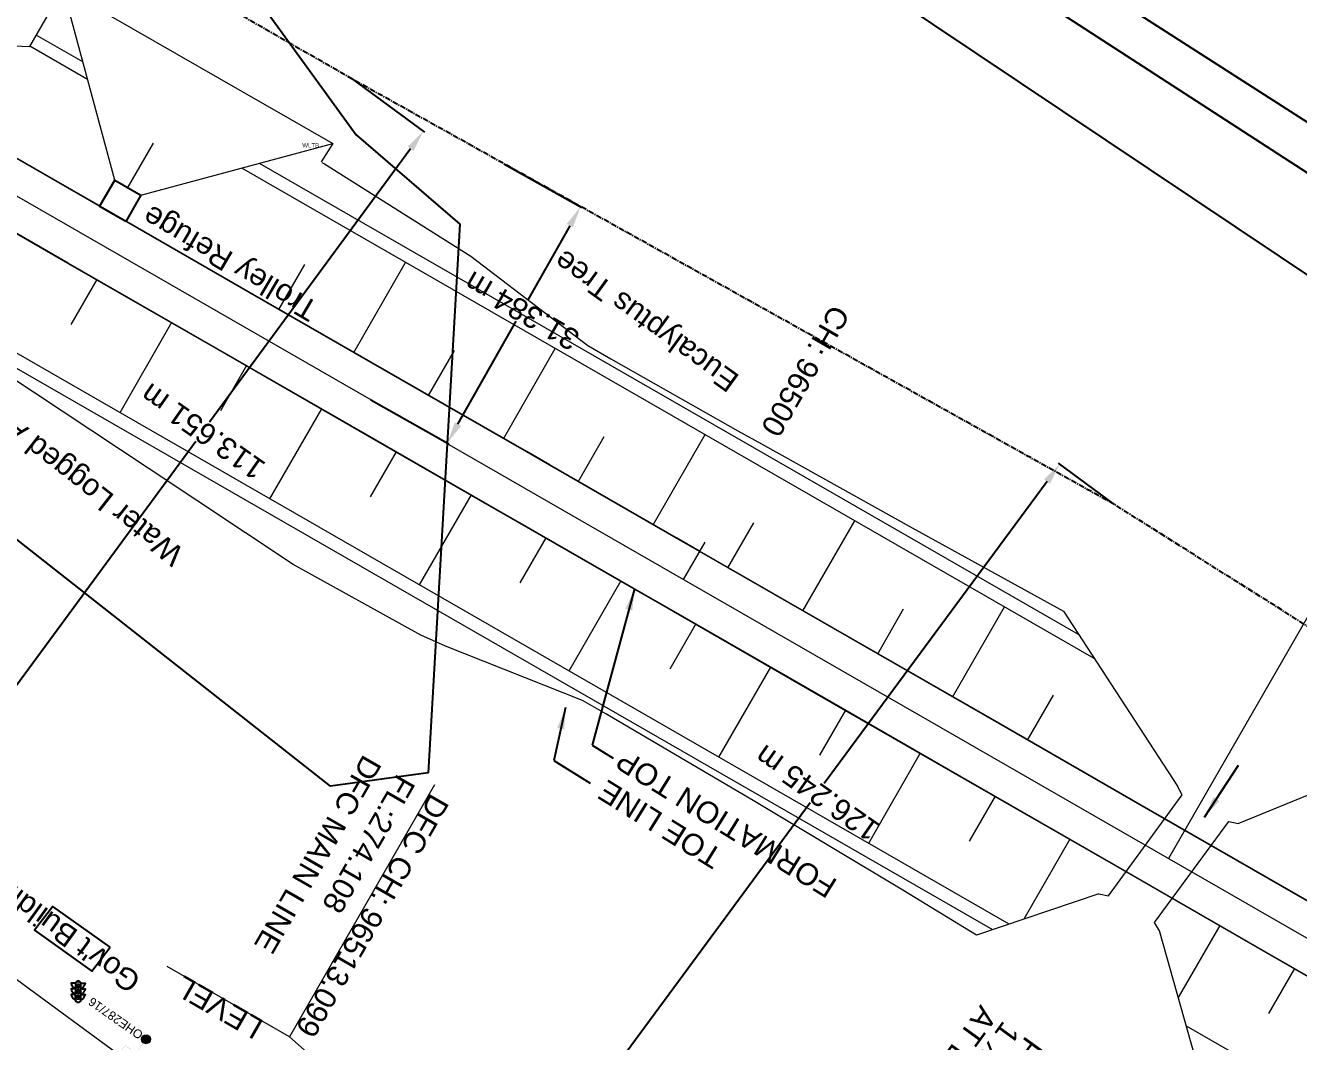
# Model space of a CAD drawing. Header units: metres. Extents: x 644418 to 1306172, y 3366650 to 6747308.
# Drawn here: x 654876.7 to 655024.1, y 3372318.4 to 3372436.1 of the extents above; entities that cross this region are included whole.
import ezdxf
from ezdxf.enums import TextEntityAlignment as Align

# ---------------------------------------------------------------- set-up
doc = ezdxf.new("R2010")
doc.units = ezdxf.units.M
doc.header["$MEASUREMENT"] = 0
doc.linetypes.add('CENTER', pattern=[2, 1.25, -0.25, 0.25, -0.25])
doc.layers.get('Defpoints').update_dxf_attribs({"lineweight": 0})
for name, color, linetype, lineweight in [('BOUNDARY DIMENTION', 10, 'Continuous', 0), ('BRIDGE DETAILS PLAN', 7, 'Continuous', 0), ('CANAL BOTTOM', 5, 'Continuous', 0), ('Existing IR Track', 143, 'Continuous', 0), ('OHE MAST', 8, 'Continuous', 0), ('OHE MAST TEXT', 8, 'Continuous', 0), ('Proposed Chainage', 10, 'Continuous', 0), ('PROPOSED DFCC TOE LINE', 239, 'Continuous', 0), ('PROPOSED DFCC TOE SLOPES', 239, 'Continuous', 0), ('PROPOSED DFCC TRACK', 1, 'Continuous', 0), ('PROPOSED GRADES IN PLAN', 10, 'Continuous', 0)]:
    doc.layers.add(name, color=color, linetype=linetype, lineweight=lineweight)
for name, color, linetype in [('DFCC Boundary', 6, 'CENTER'), ('GOVT_BUILDING', 251, 'Continuous'), ('PROPOSED DFCC FORMATION LINE', 187, 'Continuous'), ('PROPOSED FORMATION LINE - PLAN', 187, 'Continuous'), ('Side Details', 251, 'Continuous'), ('SIGNAL_POST', 8, 'Continuous'), ('SUB_ROAD_EDGE', 34, 'Continuous'), ('TOPO_TEXT', 251, 'Continuous'), ('Trolley Refuse', 10, 'Continuous'), ('WATE_LOGGED_AREA', 5, 'Continuous'), ('WATER_LOGGED_AREA', 5, 'Continuous')]:
    doc.layers.add(name, color=color, linetype=linetype)
doc.styles.get("Standard").update_dxf_attribs({"font": 'arial.ttf'})
doc.styles.add('Style-Arial', font='arial.ttf')
doc.dimstyles.new('DIM', dxfattribs={"dimtxt": 2.5, "dimasz": 2.5, "dimexe": 0.18, "dimexo": 0.0625, "dimgap": 0.09, "dimtad": 0, "dimtih": 1, "dimtoh": 1, "dimdec": 3, "dimzin": 0, "dimdsep": 46, "dimtxsty": 'Standard', "dimcen": 0.09, "dimadec": 0, "dimazin": 0, "dimtfac": 1, "dimtdec": 3, "dimtofl": 0, "dimtmove": 0, "dimatfit": 3, "dimfxl": 1, "dimtolj": 1, "dimtzin": 0, "dimarcsym": 0})
doc.dimstyles.new('ISO-25', dxfattribs={"dimtxt": 2.5, "dimasz": 2.5, "dimexe": 1.25, "dimexo": 0.625, "dimtad": 1, "dimtxsty": 'Standard', "dimcen": 2.5, "dimadec": 0, "dimazin": 0, "dimtfac": 1, "dimtmove": 0, "dimatfit": 3, "dimfxl": 1, "dimarcsym": 0})

# ---------------------------------------------------------------- blocks, each defined once
blk = doc.blocks.new('SIG')
for color, points in [(1, [(-0.22, 0.42, 0.180295), (-0.01, 0.33, -0.00255), (0.01, 0.33, -0.00255), (0.02, 0.33, 0.180295), (0.23, 0.42, -0.002654), (0.25, 0.44, 0.184495), (0.33, 0.65, 1.000001), (-0.32, 0.65, 0.184495), (-0.24, 0.44, -0.002654)]), (2, [(0.23, -0.23, -0.002654), (0.25, -0.21, 0.184495), (0.33, 0.01, 1.000001), (-0.32, 0.01, 0.184495), (-0.24, -0.21, -0.002654), (-0.22, -0.23, 0.180295), (-0.01, -0.32, -0.00255), (0.01, -0.32, -0.00255), (0.02, -0.32, 0.180295)]), (3, [(0.23, -0.88, -0.002654), (0.25, -0.86, 0.184495), (0.33, -0.64, 1.000001), (-0.32, -0.64, 0.184495), (-0.24, -0.86, -0.002654), (-0.22, -0.88, 0.395599)])]:
    blk.add_hatch(color=color).paths.add_polyline_path(points)
for p, q in [((-0.31, 0.98), (-0.32, -0.9)), ((0.33, -0.9), (0.32, 0.98))]:
    blk.add_line(p, q)
for points in [[(-0.31, 0.98), (-0.81, 0.98, 0.198758), (-0.42, 0.41, 0.003814), (-0.31, 0.39, 0.003814)], [(-0.31, 0.33), (-0.81, 0.33, 0.198758), (-0.42, -0.23, 0.003727), (-0.32, -0.26, 0.003727)], [(0.32, 0.98), (0.82, 0.98, -0.198758), (0.44, 0.41, -0.003814), (0.32, 0.39, -0.003814)], [(0.32, 0.33), (0.82, 0.33, -0.198758), (0.44, -0.23, -0.003727), (0.33, -0.26, -0.003727)], [(-0.32, -0.32), (-0.81, -0.32, 0.198758), (-0.42, -0.88, 0.003639), (-0.32, -0.9)], [(0.33, -0.32), (0.82, -0.32, -0.198758), (0.44, -0.88, -0.003639), (0.33, -0.9)]]:
    blk.add_lwpolyline(points, format="xyb")
for centre, radius, start, end in [((0.01, 0.91), 0.324, 12.4049, 167.5951), ((0.01, 0.81), 0.357, 27.7578, 152.2422), ((0.01, -0.9), 0.324, 181.4572, 358.5428)]:
    blk.add_arc(centre, radius, start, end)
blk = doc.blocks.new('OHE MAST')
h = blk.add_hatch(color=256)
edge = h.paths.add_edge_path()
edge.add_arc((0, 0), 0.514, 0, 360)
at = {"const_width": 0.01, "flags": 128}
for points in [[(1.5, 3.5), (1.5, 2), (-1.5, 2), (-1.5, 3.5)], [(0, 2), (0, 0)]]:
    blk.add_lwpolyline(points, dxfattribs=at)
blk.add_circle((0, 0), 0.514)
blk = doc.blocks.new('*D1636')
at = {"layer": 'BOUNDARY DIMENTION', "color": 0, "lineweight": -2, "transparency": 16777216}
for p, q in [((654932.09, 3372420.13), (654941.12, 3372415.04)), ((654939.73, 3372412.95), (654934.84, 3372404.27)), ((654926.78, 3372389.97), (654933.5, 3372401.89)), ((654916.69, 3372392.79), (654925.71, 3372387.7))]:
    blk.add_line(p, q, dxfattribs=at)
at = {"layer": 'BOUNDARY DIMENTION', "color": 0, "transparency": 16777216}
for points in [[(654939.37, 3372413.16), (654940.09, 3372412.75), (654940.96, 3372415.13)], [(654926.42, 3372390.17), (654927.14, 3372389.76), (654925.55, 3372387.79)]]:
    blk.add_solid(points, dxfattribs=at)
at = {"layer": 'Defpoints', "color": 0, "transparency": 16777216}
for p in [(654932.04, 3372420.16), (654940.96, 3372415.13), (654916.63, 3372392.82)]:
    blk.add_point(p, dxfattribs=at)
at = {"layer": 'BOUNDARY DIMENTION', "color": 0, "transparency": 16777216, "insert": (654934.17, 3372403.08), "char_height": 2.5, "attachment_point": 5, "rotation": 150}
blk.add_mtext('\\A1;31.384 m', dxfattribs=at)
blk = doc.blocks.new('*D1841')
at = {"layer": 'Defpoints', "color": 0, "linetype": 'Continuous', "ltscale": 0.5, "transparency": 16777216}
for p in [(654914.51, 3372429.95), (654847.22, 3372338.35), (654855.49, 3372332.28)]:
    blk.add_point(p, dxfattribs=at)
at = {"layer": 'DFCC Boundary', "color": 0, "linetype": 'Continuous', "lineweight": -2, "ltscale": 0.5, "transparency": 16777216}
for p, q in [((654914.56, 3372429.91), (654922.92, 3372423.77)), ((654921.29, 3372421.86), (654898.03, 3372390.2)), ((654856.97, 3372334.3), (654896.41, 3372387.99)), ((654847.28, 3372338.32), (654855.63, 3372332.18))]:
    blk.add_line(p, q, dxfattribs=at)
at = {"layer": 'DFCC Boundary', "color": 0, "linetype": 'Continuous', "ltscale": 0.5, "transparency": 16777216}
for points in [[(654920.96, 3372422.11), (654921.63, 3372421.61), (654922.77, 3372423.88)], [(654856.63, 3372334.54), (654857.31, 3372334.05), (654855.49, 3372332.28)]]:
    blk.add_solid(points, dxfattribs=at)
at = {"layer": 'DFCC Boundary', "color": 0, "linetype": 'Continuous', "ltscale": 0.5, "transparency": 16777216, "insert": (654897.22, 3372389.1), "char_height": 2.5, "attachment_point": 5, "rotation": 145}
blk.add_mtext('\\A1;113.651 m', dxfattribs=at)
blk = doc.blocks.new('*D1843')
at = {"layer": 'Defpoints', "color": 0, "linetype": 'Continuous', "ltscale": 0.5, "transparency": 16777216}
for p in [(655087.35, 3372327.28), (655008.55, 3372219.83), (655018.91, 3372212.23)]:
    blk.add_point(p, dxfattribs=at)
at = {"layer": 'DFCC Boundary', "color": 0, "linetype": 'Continuous', "lineweight": -2, "ltscale": 0.5, "transparency": 16777216}
for p, q in [((655087.4, 3372327.24), (655097.85, 3372319.58)), ((655096.23, 3372317.67), (655059.17, 3372267.13)), ((655020.39, 3372214.24), (655057.55, 3372264.93)), ((655008.6, 3372219.79), (655019.05, 3372212.12))]:
    blk.add_line(p, q, dxfattribs=at)
at = {"layer": 'DFCC Boundary', "color": 0, "linetype": 'Continuous', "ltscale": 0.5, "transparency": 16777216}
for points in [[(655095.89, 3372317.91), (655096.56, 3372317.42), (655097.71, 3372319.68)], [(655020.05, 3372214.49), (655020.72, 3372214), (655018.91, 3372212.23)]]:
    blk.add_solid(points, dxfattribs=at)
at = {"layer": 'DFCC Boundary', "color": 0, "linetype": 'Continuous', "ltscale": 0.5, "transparency": 16777216, "insert": (655058.36, 3372266.03), "char_height": 2.5, "attachment_point": 5, "rotation": 145}
blk.add_mtext('\\A1;133.249 m', dxfattribs=at)
blk = doc.blocks.new('*D1846')
at = {"layer": 'Defpoints', "color": 0, "linetype": 'Continuous', "ltscale": 0.5, "transparency": 16777216}
for p in [(654996.46, 3372385.33), (655002.86, 3372380.61), (654927.94, 3372279)]:
    blk.add_point(p, dxfattribs=at)
at = {"layer": 'DFCC Boundary', "color": 0, "linetype": 'Continuous', "lineweight": -2, "ltscale": 0.5, "transparency": 16777216}
for p, q in [((655002.81, 3372380.65), (654996.32, 3372385.43)), ((654994.98, 3372383.32), (654969.18, 3372348.32)), ((654923.02, 3372285.73), (654967.55, 3372346.12)), ((654927.89, 3372279.04), (654921.4, 3372283.82))]:
    blk.add_line(p, q, dxfattribs=at)
at = {"layer": 'DFCC Boundary', "color": 0, "linetype": 'Continuous', "ltscale": 0.5, "transparency": 16777216}
for points in [[(654994.64, 3372383.56), (654995.32, 3372383.07), (654996.46, 3372385.33)], [(654922.69, 3372285.98), (654923.36, 3372285.48), (654921.54, 3372283.72)]]:
    blk.add_solid(points, dxfattribs=at)
at = {"layer": 'DFCC Boundary', "color": 0, "linetype": 'Continuous', "ltscale": 0.5, "transparency": 16777216, "insert": (654968.36, 3372347.22), "char_height": 2.5, "attachment_point": 5, "rotation": 145}
blk.add_mtext('\\A1;126.245 m', dxfattribs=at)

msp = doc.modelspace()

# ---------------------------------------------------------------- linework, layer by layer
at = {"layer": 'BRIDGE DETAILS PLAN', "color": 10, "flags": 128}
msp.add_lwpolyline([(655086.4799, 3372474.2096), (655009.0436, 3372339.6395)], dxfattribs=at)
at = {"layer": 'DFCC Boundary', "ltscale": 0.5, "flags": 128}
msp.add_lwpolyline([(655695.597, 3371812.1897), (655640.8822, 3371912.823), (655580.0449, 3371996.7158), (655509.7792, 3372062.0857), (655426.9534, 3372113.9756), (655342.6069, 3372167.9462), (655257.8854, 3372221.2222), (655173.2688, 3372275.363), (655087.3459, 3372327.2788), (655002.8598, 3372380.6107), (654914.5097, 3372429.9473), (654741.1355, 3372529.4419), (654650.033, 3372576.4159), (654568.6995, 3372626.155), (654571.9877, 3372630.6369), (654391.4686, 3372756.327), (654377.1337, 3372736.8494), (654004.4289, 3373016.6995), (654007.7887, 3373020.6424), (653690.5739, 3373253.6486), (653690.5425, 3373253.6059), (653433.8132, 3373453.1485), (653440.7668, 3373462.5592), (653208.8394, 3373636.5534), (653216.1698, 3373646.5105), (653142.1983, 3373700.8896), (653053.6963, 3373771.1122), (652994.4341, 3373810.5255), (652929.3691, 3373859.5713), (652860.9168, 3373902.1103), (652749.6028, 3373984.4705), (652631.2396, 3374070.7175), (652636.2281, 3374078.1704), (652537.912, 3374145.7283), (652392.904, 3374241.2711), (652388.7719, 3374235.6812), (652308.569, 3374304.8076), (652315.9256, 3374314.7669), (652103.9815, 3374448.7876), (652083.1937, 3374464.1943), (652072.7494, 3374471.9329), (652052.3219, 3374487.0684), (652038.1897, 3374497.5387), (652024.0173, 3374508.0388), (652009.8347, 3374518.5254), (651995.6683, 3374529), (651981.7515, 3374539.2836), (651967.8828, 3374549.5317), (651954.6903, 3374559.2866), (651941.4997, 3374569.04), (651923.9377, 3374582.0168), (651906.3215, 3374595.0337), (651892.0868, 3374605.5547), (651877.7985, 3374616.1153), (651861.6288, 3374628.0564), (651845.5071, 3374639.9619), (651829.5757, 3374651.7544), (651824.7911, 3374655.296), (651813.6747, 3374663.5244), (651797.4592, 3374675.4968), (651792.6217, 3374679.0685), (651809.3453, 3374701.6999), (651798.0335, 3374710.0518), (651782.3495, 3374721.6444), (651766.6655, 3374733.2369), (651750.5163, 3374745.1875), (651734.3118, 3374757.179), (651717.3274, 3374769.6994), (651700.4625, 3374782.1317), (651684.6001, 3374793.8578), (651668.5938, 3374805.6902), (651652.6806, 3374817.4203), (651636.8173, 3374829.1137), (651620.9269, 3374840.8662), (651604.9647, 3374852.6718), (651588.7459, 3374864.6312), (651572.5882, 3374876.5455), (651556.6943, 3374888.2868), (651540.8409, 3374899.9983), (651524.5553, 3374912.0488), (651508.2568, 3374924.109), (651492.7938, 3374935.5157), (651477.3997, 3374946.8715), (651461.3291, 3374958.7436), (651445.2311, 3374970.6359), (651429.3555, 3374982.3615), (651413.4375, 3374994.1184), (651396.6322, 3375006.522), (651379.7761, 3375018.963), (651363.6644, 3375030.8565), (651352.7728, 3375038.8965), (651331.6522, 3375054.4784), (651315.7738, 3375066.1947), (651299.7306, 3375078.0412), (651283.6239, 3375089.9346), (651273.9044, 3375097.1057), (651264.2377, 3375104.2378), (651243.4187, 3375119.6324), (651222.5077, 3375135.095), (651201.5462, 3375150.5784), (651180.4926, 3375166.1298), (651161.7365, 3375179.9701), (651143.0969, 3375193.7244), (651126.6442, 3375205.9373), (651110.0563, 3375218.2505), (651088.7204, 3375233.9244), (651067.5473, 3375249.4788), (651049.4448, 3375262.8672), (651031.0656, 3375276.4601), (651013.3004, 3375289.5618), (650995.6557, 3375302.5748), (650975.556, 3375317.4171), (650955.4878, 3375332.2363), (650948.8014, 3375337.1771), (650951.4372, 3375340.7501), (650937.0874, 3375351.3535), (650916.0918, 3375366.8677), (650897.9224, 3375380.2929), (650879.805, 3375393.6796), (650866.8386, 3375403.2309), (650853.9116, 3375412.7532), (650835.5886, 3375426.289), (650817.2946, 3375439.8035), (650797.968, 3375454.1206), (650778.7222, 3375468.3781), (650760.7655, 3375481.6337), (650742.8011, 3375494.8949), (650723.0807, 3375509.4255), (650703.3693, 3375523.9495), (650688.6613, 3375534.8372), (650673.8463, 3375545.804), (650653.7938, 3375560.6295), (650633.6894, 3375575.4932), (650612.6421, 3375591.0542), (650592.0153, 3375606.3042), (650570.0328, 3375622.5591), (650548.5001, 3375638.4814), (650530.5234, 3375651.793), (650512.3606, 3375665.2423), (650494.7465, 3375678.2665), (650476.9008, 3375691.462), (650459.2976, 3375704.4721), (650441.3132, 3375717.7633), (650427.1261, 3375728.1319), (650413.8099, 3375737.864), (650402.677, 3375746.2697), (650389.8486, 3375755.6668), (650377.7322, 3375764.5425), (650360.7275, 3375777.1141), (650343.7744, 3375789.6482), (650325.0342, 3375803.5254), (650306.3109, 3375817.39), (650287.6225, 3375831.2124), (650268.717, 3375845.1957), (650250.337, 3375858.8009), (650231.8256, 3375872.5033), (650215.4559, 3375884.6355), (650199.261, 3375896.6381), (650189.9351, 3375903.5429), (650184.6476, 3375907.4517), (650170.3331, 3375918.0338), (650153.2211, 3375930.7288), (650135.9365, 3375943.5518), (650119.2313, 3375955.9159), (650102.3769, 3375968.3905), (650085.2738, 3375981.0461), (650068.2078, 3375993.6742), (650052.7787, 3376005.1011), (650037.4384, 3376016.4621), (650022.1728, 3376027.766), (650006.9632, 3376039.0283), (649974.7512, 3376062.8762), (649961.4537, 3376072.7117), (649948.2091, 3376082.508), (649944.476, 3376085.2722), (649918.728, 3376050.5341), (649909.4316, 3376057.4177), (649896.4092, 3376067.0604), (649893.7832, 3376069.0128), (649891.1645, 3376070.9437), (649888.4639, 3376072.9569), (649875.744, 3376082.3694), (649867.5551, 3376088.4016), (649853.4118, 3376098.8745), (649839.2513, 3376109.3603), (649829.0749, 3376116.9005), (649827.2194, 3376118.2675), (649818.0867, 3376125.0366), (649808.8566, 3376131.8779), (649793.2502, 3376143.4201), (649777.6288, 3376154.9733), (649763.6321, 3376165.3144), (649749.5741, 3376175.7007), (649733.9228, 3376187.2754), (649718.3343, 3376198.8036), (649705.3241, 3376208.4391), (649692.3703, 3376218.0327), (649678.0208, 3376228.6769), (649663.5747, 3376239.3366), (649646.4625, 3376252.0623), (649634.6272, 3376260.744), (649624.9192, 3376267.9946), (649615.0208, 3376275.3876), (649599.9831, 3376286.4834), (649588.9857, 3376294.598), (649590.032, 3376296.0132), (649586.1685, 3376298.8639), (649569.3593, 3376311.3207), (649552.641, 3376323.7102), (649537.2353, 3376335.0739), (649521.9792, 3376346.327), (649506.2408, 3376358.0035), (649490.3575, 3376369.7875), (649475.7578, 3376380.5673), (649461.1933, 3376391.3211), (649445.4753, 3376402.9572), (649429.8494, 3376414.5253), (649414.4906, 3376425.9209), (649378.3483, 3376452.6365), (649368.4603, 3376459.9984), (649352.6509, 3376471.6682), (649336.6992, 3376483.4434), (649322.3941, 3376494.1037), (649307.6557, 3376505.0862), (649290.8736, 3376517.4208), (649273.972, 3376529.8435), (649258.1992, 3376541.4854), (649242.2966, 3376553.2232), (649226.5432, 3376564.8634), (649210.8826, 3376576.435), (649195.2207, 3376588.0769), (649179.5326, 3376599.7383), (649164.9134, 3376610.5118), (649150.5177, 3376621.1205), (649135.415, 3376632.3287), (649120.2337, 3376643.5954), (649107.8929, 3376652.6743), (649095.5927, 3376661.7234), (649079.5687, 3376673.5769), (649063.4846, 3376685.4748), (649046.5651, 3376697.9756), (649029.6506, 3376710.4727), (649013.3465, 3376722.5351), (648996.9805, 3376734.6431), (648980.3936, 3376746.8979), (648963.6626, 3376759.259), (648946.7453, 3376771.7643), (648929.6945, 3376784.3682), (648913.5118, 3376796.3614), (648897.2206, 3376808.435), (648876.2496, 3376823.9678), (648855.1325, 3376839.6089), (648839.3985, 3376851.2044), (648823.6596, 3376862.8037), (648806.187, 3376875.7235), (648788.7814, 3376888.5937), (648772.4766, 3376900.6763), (648756.1277, 3376912.7915), (648748.6058, 3376918.3049), (648733.321, 3376929.6306), (648718.1841, 3376940.8501), (648694.1574, 3376958.9078), (648686.9154, 3376964.1595), (648685.9321, 3376964.8321), (648667.95, 3376978.2197), (648649.3198, 3376992.1471), (648633.5557, 3377003.8368), (648617.684, 3377015.6038), (648613.3865, 3377018.7718), (648613.1308, 3377018.4261), (648605.39, 3377024.1325), (648593.439, 3377032.9404), (648576.5994, 3377045.3816), (648559.8787, 3377057.7351), (648542.9247, 3377070.3132), (648525.9483, 3377082.908), (648511.3109, 3377093.7409), (648496.5572, 3377104.6599), (648477.562, 3377118.7172), (648458.5464, 3377132.7896), (648451.3349, 3377138.2101), (648435.5918, 3377149.862), (648422.1096, 3377159.9046), (648408.3664, 3377170.0637), (648394.6863, 3377180.1761), (648381.6588, 3377189.818), (648368.6059, 3377199.4787), (648354.1188, 3377210.196), (648339.6473, 3377220.9017), (648325.8166, 3377231.1386), (648311.9735, 3377241.3853), (648297.2469, 3377252.2824), (648283.6168, 3377262.3688), (648282.6002, 3377260.9951), (648281.5015, 3377261.8082), (648268.446, 3377271.4578), (648255.3849, 3377281.1115), (648243.3023, 3377290.0413), (648231.5826, 3377298.7116), (648230.1246, 3377299.843), (648216.137, 3377310.1827), (648202.3989, 3377320.3379), (648187.9045, 3377331.0225), (648173.4524, 3377341.7035), (648159.964, 3377351.7009), (648146.3755, 3377361.7726), (648132.3698, 3377372.1252), (648118.3132, 3377382.5155), (648104.5683, 3377392.6752), (648090.8453, 3377402.8186), (648079.0331, 3377411.5788), (648067.1746, 3377420.3734), (648052.1864, 3377431.461), (648037.1291, 3377442.5999), (648023.4384, 3377452.7367), (648009.6421, 3377462.9518), (647998.5681, 3377471.1475), (647977.6651, 3377486.6371), (647970.8013, 3377491.7424), (647954.3046, 3377504.0127), (647940.5645, 3377514.1537), (647927.1436, 3377524.0583), (647912.5029, 3377534.9198), (647897.7662, 3377545.8524), (647883.3488, 3377556.5286), (647868.9785, 3377567.1699), (647855.3948, 3377577.2425), (647841.7032, 3377587.3948), (647828.8284, 3377596.8277), (647815.9828, 3377606.2395), (647798.869, 3377618.9232), (647787.996, 3377626.9816), (647769.1212, 3377640.9619), (647756.6675, 3377650.183), (647742.624, 3377660.5991), (647728.5049, 3377671.0713), (647713.635, 3377682.0926), (647698.699, 3377693.1628), (647681.9918, 3377705.517), (647665.4025, 3377717.7839), (647652.0515, 3377727.6811), (647638.8028, 3377737.5025), (647625.2604, 3377747.546), (647611.724, 3377757.585), (647601.846, 3377764.9047), (647586.5632, 3377776.2354), (647574.9107, 3377784.8659), (647552.1318, 3377801.7377), (647544.5766, 3377807.3492), (647531.2096, 3377817.2774), (647518.7824, 3377826.4783), (647506.3678, 3377835.6698), (647493.0662, 3377845.5438), (647479.7149, 3377855.4547), (647466.3541, 3377865.3556), (647452.9886, 3377875.26), (647440.1702, 3377884.755), (647427.3392, 3377894.2595), (647421.9004, 3377898.2902), (647422.4016, 3377898.9655), (647413.1507, 3377905.8213), (647398.5546, 3377916.6386), (647385.2867, 3377926.4568), (647372.1159, 3377936.2032), (647357.4127, 3377947.1112), (647351.2811, 3377951.6601), (647330.0092, 3377967.4105), (647317.4471, 3377976.6964), (647304.414, 3377986.3606), (647291.335, 3377996.0589), (647278.7541, 3378005.3917), (647266.0777, 3378014.7954), (647252.9457, 3378024.4462), (647239.9839, 3378033.9719), (647225.7512, 3378044.5255), (647211.5179, 3378055.0796), (647196.511, 3378066.208), (647181.4966, 3378077.3419), (647167.7872, 3378087.5064), (647154.0498, 3378097.6917), (647140.7668, 3378107.5414), (647127.4862, 3378117.3893), (647113.2521, 3378127.9375), (647099.0375, 3378138.4713), (647085.0268, 3378148.8592), (647070.9977, 3378159.2608), (647056.5444, 3378169.9697), (647042.0873, 3378180.6814), (647027.5624, 3378191.4464), (647013.0728, 3378202.1851), (646999.864, 3378211.9684), (646986.6741, 3378221.7376), (646973.6148, 3378231.4185), (646960.4875, 3378241.1499), (646945.7953, 3378252.0414), (646931.0256, 3378262.9902), (646930.6274, 3378263.2852), (646951.9475, 3378292.0562)], dxfattribs=at)
at = {"layer": 'Existing IR Track', "flags": 128}
msp.add_lwpolyline([(654754.1037, 3372414.8497), (654773.0735, 3372400.8919), (654783.9879, 3372392.8491), (654795.2087, 3372384.5806), (654808.6193, 3372374.7671), (654821.6928, 3372365.2025), (654834.4372, 3372355.9055), (654846.7137, 3372346.949), (654862.611, 3372335.259), (654877.7443, 3372324.1307), (654894.3501, 3372311.9253), (654909.7502, 3372300.606), (654923.4048, 3372290.5639), (654936.3891, 3372281.0149), (654944.1345, 3372275.3551), (654956.9977, 3372265.9349), (654968.2816, 3372257.6528), (654980.9211, 3372248.3148), (655003.4473, 3372231.7951), (655020.4332, 3372219.3339), (655036.6726, 3372207.4204)], dxfattribs=at)
at = {"layer": 'GOVT_BUILDING', "linetype": 'Continuous'}
msp.add_polyline3d([(654886.506, 3372329.362, 274.759), (654879.859, 3372334.1, 275.164), (654877.734, 3372331.353, 275.413), (654884.3892, 3372326.6092, 275.413)], close=True, dxfattribs=at)
at = {"layer": 'Proposed Chainage', "linetype": 'Continuous', "lineweight": 0, "flags": 128}
msp.add_lwpolyline([(654955.3536, 3372376.3033), (654952.8598, 3372371.9696)], dxfattribs=at)
at = {"layer": 'PROPOSED DFCC FORMATION LINE', "lineweight": 0, "flags": 128}
for points in [[(655041.4045, 3372325.3445), (655024.0696, 3372335.3195), (655006.7347, 3372345.2946), (654989.3999, 3372355.2697), (654972.065, 3372365.2448), (654954.7301, 3372375.2199), (654952.0437, 3372376.7658), (654937.3953, 3372385.195), (654934.7088, 3372386.7409), (654920.0604, 3372395.1701), (654902.7255, 3372405.1452), (654885.3907, 3372415.1203), (654868.0558, 3372425.0954), (654850.7209, 3372435.0704), (654833.3861, 3372445.0455), (654816.0512, 3372455.0206), (654798.7163, 3372464.9957), (654781.3815, 3372474.9708), (654764.0466, 3372484.9459)], [(655041.4294, 3372325.3878), (655024.0945, 3372335.3629), (655006.7597, 3372345.338), (654989.4248, 3372355.3131), (654972.0899, 3372365.2882), (654954.7551, 3372375.2632), (654952.0686, 3372376.8091), (654937.4202, 3372385.2383), (654934.7338, 3372386.7842), (654920.0853, 3372395.2134), (654902.7505, 3372405.1885), (654885.4156, 3372415.1636), (654868.0807, 3372425.1387), (654850.7459, 3372435.1138), (654833.411, 3372445.0889), (654816.0761, 3372455.064), (654798.7413, 3372465.0391), (654781.4064, 3372475.0141), (654764.0715, 3372484.9892)], [(655037.6389, 3372318.8005), (655020.304, 3372328.7756), (655002.9691, 3372338.7507), (654985.6343, 3372348.7258), (654968.2994, 3372358.7009), (654950.9645, 3372368.676), (654948.2781, 3372370.2219), (654933.6297, 3372378.6511), (654930.9432, 3372380.197), (654916.2948, 3372388.6262), (654898.9599, 3372398.6013), (654881.6251, 3372408.5764), (654864.2902, 3372418.5514), (654846.9553, 3372428.5265), (654829.6205, 3372438.5016), (654812.2856, 3372448.4767), (654794.9507, 3372458.4518), (654777.6159, 3372468.4269), (654760.281, 3372478.402)], [(655037.6638, 3372318.8439), (655020.3289, 3372328.819), (655002.9941, 3372338.7941), (654985.6592, 3372348.7692), (654968.3243, 3372358.7442), (654950.9895, 3372368.7193), (654948.303, 3372370.2652), (654933.6546, 3372378.6944), (654930.9682, 3372380.2403), (654916.3197, 3372388.6695), (654898.9849, 3372398.6446), (654881.65, 3372408.6197), (654864.3151, 3372418.5948), (654846.9803, 3372428.5699), (654829.6454, 3372438.545), (654812.3105, 3372448.5201), (654794.9757, 3372458.4951), (654777.6408, 3372468.4702), (654760.306, 3372478.4453)]]:
    msp.add_lwpolyline(points, dxfattribs=at)
at = {"layer": 'PROPOSED DFCC TOE LINE', "lineweight": 0, "flags": 128}
for points in [[(654877.1997, 3372433.7206), (654881.053, 3372440.4169), (654912.277, 3372422.4495), (654910.9441, 3372420.3383)], [(654887.0373, 3372418.2108), (654881.053, 3372440.4169)], [(654859.507, 3372434.4564), (654877.1997, 3372433.7206)], [(654883.339, 3372431.9341), (654877.9546, 3372435.0325)], [(654883.891, 3372429.8858), (654877.2065, 3372433.7324)], [(655000.971, 3372335.5513), (654986.8325, 3372330.7581), (654978.3049, 3372335.9888), (654961.1426, 3372346.2637), (654943.894, 3372356.3887), (654941.2087, 3372357.9366), (654925.3339, 3372364.2346), (654922.4945, 3372365.5147), (654907.7118, 3372373.7105), (654891.0142, 3372384.7931), (654874.3166, 3372395.8756), (654857.3903, 3372406.5606), (654850.6006, 3372421.8273)], [(654890.0709, 3372416.4652), (654912.277, 3372422.4495)], [(655000.4501, 3372362.8137), (654901.7459, 3372419.6115)], [(654998.6445, 3372365.5833), (654903.7942, 3372420.1635)], [(654911.015, 3372420.2565), (654911.3285, 3372420.0956), (654928.2542, 3372409.4094), (654941.8108, 3372399.0828), (654944.4948, 3372397.5327), (654959.1943, 3372389.1923), (654961.9074, 3372387.6926), (654979.3774, 3372377.9525), (654996.8865, 3372368.28), (655010.0887, 3372348.0287)], [(654990.5869, 3372332.031), (654856.1254, 3372409.4049)], [(654988.6944, 3372331.3894), (654857.1597, 3372407.079)], [(655017.1271, 3372343.7172), (655032.5061, 3372349.9807), (655049.2244, 3372338.9341), (655052.8462, 3372336.8578)], [(655181.4959, 3372231.4896), (655150.4732, 3372234.1865), (655133.2556, 3372244.3654), (655116.0078, 3372254.4919), (655098.7804, 3372264.6536), (655081.541, 3372274.7947), (655064.3128, 3372284.9551), (655047.108, 3372295.1563), (655029.8209, 3372305.2144), (655012.5276, 3372315.2617), (655007.9851, 3372331.2576)], [(655162.4287, 3372233.1472), (655011.121, 3372320.2149)]]:
    msp.add_lwpolyline(points, dxfattribs=at)
at = {"layer": 'PROPOSED DFCC TOE SLOPES', "linetype": 'Continuous', "lineweight": 0, "flags": 128}
for points in [[(654888.5292, 3372417.2947), (654891.5342, 3372422.5168)], [(654906.0369, 3372403.2397), (654909.0419, 3372408.4618)], [(654914.7044, 3372398.2521), (654920.7143, 3372408.6964)], [(654884.9614, 3372406.7142), (654881.9564, 3372401.4921)], [(654893.6288, 3372401.7267), (654887.6188, 3372391.2824)], [(654923.3718, 3372393.2646), (654926.3768, 3372398.4867)], [(654932.0392, 3372388.2771), (654938.0492, 3372398.7213)], [(654902.2963, 3372396.7391), (654899.2913, 3372391.517)], [(654910.9637, 3372391.7516), (654904.9537, 3372381.3073)], [(654949.3741, 3372378.302), (654955.3841, 3372388.7462)], [(654940.7067, 3372383.2895), (654943.7116, 3372388.5116)], [(654919.6311, 3372386.764), (654916.6261, 3372381.5419)], [(654928.2986, 3372381.7765), (654922.2886, 3372371.3322)], [(654958.0415, 3372373.3144), (654961.0465, 3372378.5365)], [(654966.709, 3372368.3269), (654972.7189, 3372378.7711)], [(654936.966, 3372376.7889), (654933.961, 3372371.5668)], [(654945.6334, 3372371.8014), (654939.6234, 3372361.3571)], [(654975.3764, 3372363.3393), (654978.3814, 3372368.5615)], [(654984.0438, 3372358.3518), (654990.0538, 3372368.796)], [(654954.3009, 3372366.8138), (654951.2959, 3372361.5917)], [(654962.9683, 3372361.8263), (654956.9583, 3372351.382)], [(654992.7112, 3372353.3642), (654995.7162, 3372358.5864)], [(654971.6357, 3372356.8388), (654968.6307, 3372351.6166)], [(654980.3032, 3372351.8512), (654974.2932, 3372341.407)], [(654988.9706, 3372346.8637), (654985.9656, 3372341.6415)], [(654997.638, 3372341.8761), (654992.3086, 3372332.6147)], [(655014.9729, 3372331.901), (655010.1718, 3372323.5575)], [(655023.6403, 3372326.9135), (655020.6353, 3372321.6914)]]:
    msp.add_lwpolyline(points, dxfattribs=at)
at = {"layer": 'PROPOSED DFCC TRACK', "color": 12, "flags": 128}
msp.add_lwpolyline([(655329.2187, 3372155.3995), (654649.5365, 3372546.5125), (654646.2862, 3372548.3829), (654643.0362, 3372550.2537), (654639.7866, 3372552.1252), (654636.5377, 3372553.9979), (654633.2896, 3372555.8721), (654630.0427, 3372557.7482), (654626.797, 3372559.6266), (654623.5529, 3372561.5076, -0.03669919), (654139.339, 3372892.2623)], format="xyb", dxfattribs=at)
at = {"layer": 'PROPOSED DFCC TRACK', "linetype": 'Continuous', "lineweight": 0, "elevation": 0.0395, "flags": 128}
msp.add_lwpolyline([(655000.971, 3372335.5513), (655002.08, 3372335.3313), (655010.6353, 3372347.0389), (655010.0887, 3372348.0287)], dxfattribs=at)
at = {"layer": 'PROPOSED DFCC TRACK', "linetype": 'Continuous', "lineweight": 0, "flags": 128}
msp.add_lwpolyline([(655007.9851, 3372331.2576), (655007.4404, 3372332.2485), (655016.0185, 3372343.9394), (655017.1271, 3372343.7172)], dxfattribs=at)
at = {"layer": 'PROPOSED GRADES IN PLAN', "linetype": 'Continuous', "lineweight": 0}
msp.add_line((654924.0489, 3372348.1656), (654907.2629, 3372318.9945), dxfattribs=at)
at = {"layer": 'PROPOSED GRADES IN PLAN', "linetype": 'Continuous', "lineweight": 0, "flags": 128}
msp.add_lwpolyline([(654921.6558, 3372306.2089), (654907.2629, 3372318.9945), (654893.1179, 3372327.134)], dxfattribs=at)
at = {"layer": 'SUB_ROAD_EDGE', "linetype": 'Continuous'}
for points in [[(655047.5575, 3372404.5115, 269.979), (654920.697, 3372486.745, 270.034)], [(655408.077, 3372156.192, 269.712), (655343.954, 3372197.907, 269.91), (655252.746, 3372256.49, 269.819), (655177.075, 3372305.53, 269.737), (654916.781, 3372479.832, 270.007)], [(654943.193, 3372477.498, 269.982), (655050.97, 3372408.392, 269.836)]]:
    msp.add_polyline3d(points, dxfattribs=at)
at = {"layer": 'Trolley Refuse'}
msp.add_lwpolyline([(654888.3253, 3372413.4316), (654885.2917, 3372415.1772), (654887.0373, 3372418.2108), (654890.0709, 3372416.4652)], close=True, dxfattribs=at)
at = {"layer": 'WATER_LOGGED_AREA', "linetype": 'Continuous'}
msp.add_polyline3d([(654887.794, 3372461.05, 266.853), (654914.986, 3372423.486, 266.22), (654926.982, 3372413.118, 266.622), (654923.345, 3372349.569, 266.487), (654912.019, 3372348.043, 267.356), (654848.192, 3372398.211, 267.138), (654887.794, 3372461.05, 266.853)], dxfattribs=at)

# ---------------------------------------------------------------- block references
at = {"layer": 'OHE MAST', "color": 2, "rotation": 143.3908318566117}
msp.add_blockref('OHE MAST', (654890.666, 3372318.716), dxfattribs=at)
at = {"layer": 'SIGNAL_POST', "linetype": 'Continuous'}
msp.add_blockref('SIG', (654882.791, 3372324.215, 272.123), dxfattribs=at)

# ---------------------------------------------------------------- texts
at = {"layer": 'BRIDGE DETAILS PLAN', "color": 10}
for s, p in [('AT DFC LINK LINE CH: 96371.434 m', (654987.3078, 3372322.794)), ('1 x 6.05 x 4.5 m RCC BOX', (654989.9428, 3372320.9601)), ('PRO. MI Br. No. 113,', (654992.5777, 3372319.2059))]:
    msp.add_text(s, height=2.5, rotation=234, dxfattribs=at).set_placement(p)
at = {"layer": 'OHE MAST TEXT'}
msp.add_text('OHE287/16', height=1, rotation=145, dxfattribs=at).set_placement((654887.1507, 3372321.134), align=Align.MIDDLE_CENTER)
at = {"layer": 'Proposed Chainage', "lineweight": 0, "insert": (654962.8349, 3372388.8878), "char_height": 2.5, "attachment_point": 6, "rotation": 240.082368, "line_spacing_factor": 0.6, "style": 'Style-Arial'}
msp.add_mtext('CH: 96500', dxfattribs=at)
at = {"layer": 'PROPOSED DFCC TOE LINE', "lineweight": 0}
msp.add_text('TOE LINE', height=2.5, rotation=148.183348, dxfattribs=at).set_placement((654944.0809, 3372348.8696), align=Align.RIGHT)
at = {"layer": 'PROPOSED FORMATION LINE - PLAN', "lineweight": 0}
msp.add_text('FORMATION TOP', height=2.5, rotation=148.183348, dxfattribs=at).set_placement((654946.1247, 3372352.4004), align=Align.RIGHT)
at = {"layer": 'PROPOSED GRADES IN PLAN', "linetype": 'Continuous', "lineweight": 0, "char_height": 2.5, "style": 'Style-Arial'}
for s, insert, attachment_point, rotation, line_spacing_factor in [('{\\C1;DFC CH: 96513.099\\PFL:274.108}\\PDFC MAIN LINE', (654920.8419, 3372348.9681), 4, 240.082368, 1.08), ('LEVEL', (654904.4356, 3372320.7732), 7, 150.082368, 0.84)]:
    msp.add_mtext(s, dxfattribs=dict(at, insert=insert, attachment_point=attachment_point, rotation=rotation, line_spacing_factor=line_spacing_factor))
at = {"layer": 'Side Details'}
msp.add_text('Eucalyptus Tree', height=2.5, rotation=144.100313, dxfattribs=at).set_placement((654959.5139, 3372395.5102))
msp.add_text("Gov't Building", height=2.5, rotation=144.100313, dxfattribs=at).set_placement((654880.8455, 3372331.1905), align=Align.MIDDLE_CENTER)
at = {"layer": 'TOPO_TEXT', "color": 5}
msp.add_text('Water Logged Area', height=2.5, rotation=141.882696, dxfattribs=at).set_placement((654895.2253, 3372375.3074, 267.1936))
at = {"layer": 'Trolley Refuse', "style": 'Style-Arial'}
msp.add_text('Trolley Refuge', height=2.5, rotation=149.48317, dxfattribs=at).set_placement((654910.8044, 3372403.8947))
at = {"layer": 'WATE_LOGGED_AREA'}
msp.add_text('WLTB', height=0.5, dxfattribs=at).set_placement((654908.758, 3372422.008, 265.584))

# ---------------------------------------------------------------- dimensions: what is measured, and where the dimension line sits
at = {"layer": 'BOUNDARY DIMENTION'}
dim = msp.add_linear_dim(base=(654940.9584, 3372415.133), p1=(654916.633, 3372392.8158), p2=(654932.0389, 3372420.1586), angle=60.601536, dimstyle='DIM', override={"dimpost": ' m'}, dxfattribs=at)
dim.commit()
dim.dimension.update_dxf_attribs({"geometry": '*D1636', "text_midpoint": (654934.1687, 3372403.0827), "dimtype": 129, "text_rotation": 150})
at = {"layer": 'DFCC Boundary', "linetype": 'Continuous', "ltscale": 0.5}
for base, p1, p2, angle, picture, middle in [((654855.4897, 3372332.2827), (654914.5097, 3372429.9473), (654847.2247, 3372338.3543), 233.698654, '*D1841', (654897.2247, 3372389.0952)), ((654996.4633, 3372385.3272), (654927.9374, 3372279.0015), (655002.8598, 3372380.6107), 53.596457, '*D1846', (654968.364, 3372347.2191)), ((655018.9085, 3372212.2281), (655087.3459, 3372327.2788), (655008.5485, 3372219.8252), 233.746815, '*D1843', (655058.3608, 3372266.0281))]:
    dim = msp.add_linear_dim(base=base, p1=p1, p2=p2, angle=angle, dimstyle='DIM', override={"dimpost": ' m'}, dxfattribs=at)
    dim.commit()
    dim.dimension.update_dxf_attribs({"geometry": picture, "text_midpoint": middle, "dimtype": 129, "text_rotation": 145})

# ---------------------------------------------------------------- leaders
at = {"layer": 'CANAL BOTTOM'}
msp.add_leader([(655013.2172, 3372344.4477, 0.0106), (655017.1636, 3372350.4781, -0.0184)], dimstyle='ISO-25', override={"dimtxt": 3, "dimasz": 2.5, "dimgap": 0.625, "dimtad": 0, "dimdec": 3, "dimzin": 2, "dimtdec": 3}, dxfattribs=at)
at = {"layer": 'PROPOSED DFCC TOE LINE', "lineweight": 0}
msp.add_leader([(654939.2148, 3372357.1232), (654937.8895, 3372350.9824), (654942.0779, 3372348.3718)], dimstyle='ISO-25', override={"dimtxt": 3, "dimasz": 2.5, "dimgap": 0.625, "dimtad": 0, "dimdec": 3, "dimzin": 2, "dimtdec": 3}, dxfattribs=at)
at = {"layer": 'PROPOSED FORMATION LINE - PLAN', "lineweight": 0}
msp.add_leader([(654947.2215, 3372370.8876), (654942.3344, 3372352.7937), (654944.7294, 3372351.2881)], dimstyle='ISO-25', override={"dimtxt": 3, "dimasz": 2.5, "dimgap": 0.625, "dimtad": 0, "dimdec": 3, "dimzin": 2, "dimtdec": 3}, dxfattribs=at)

doc.saveas('drawing.dxf')
